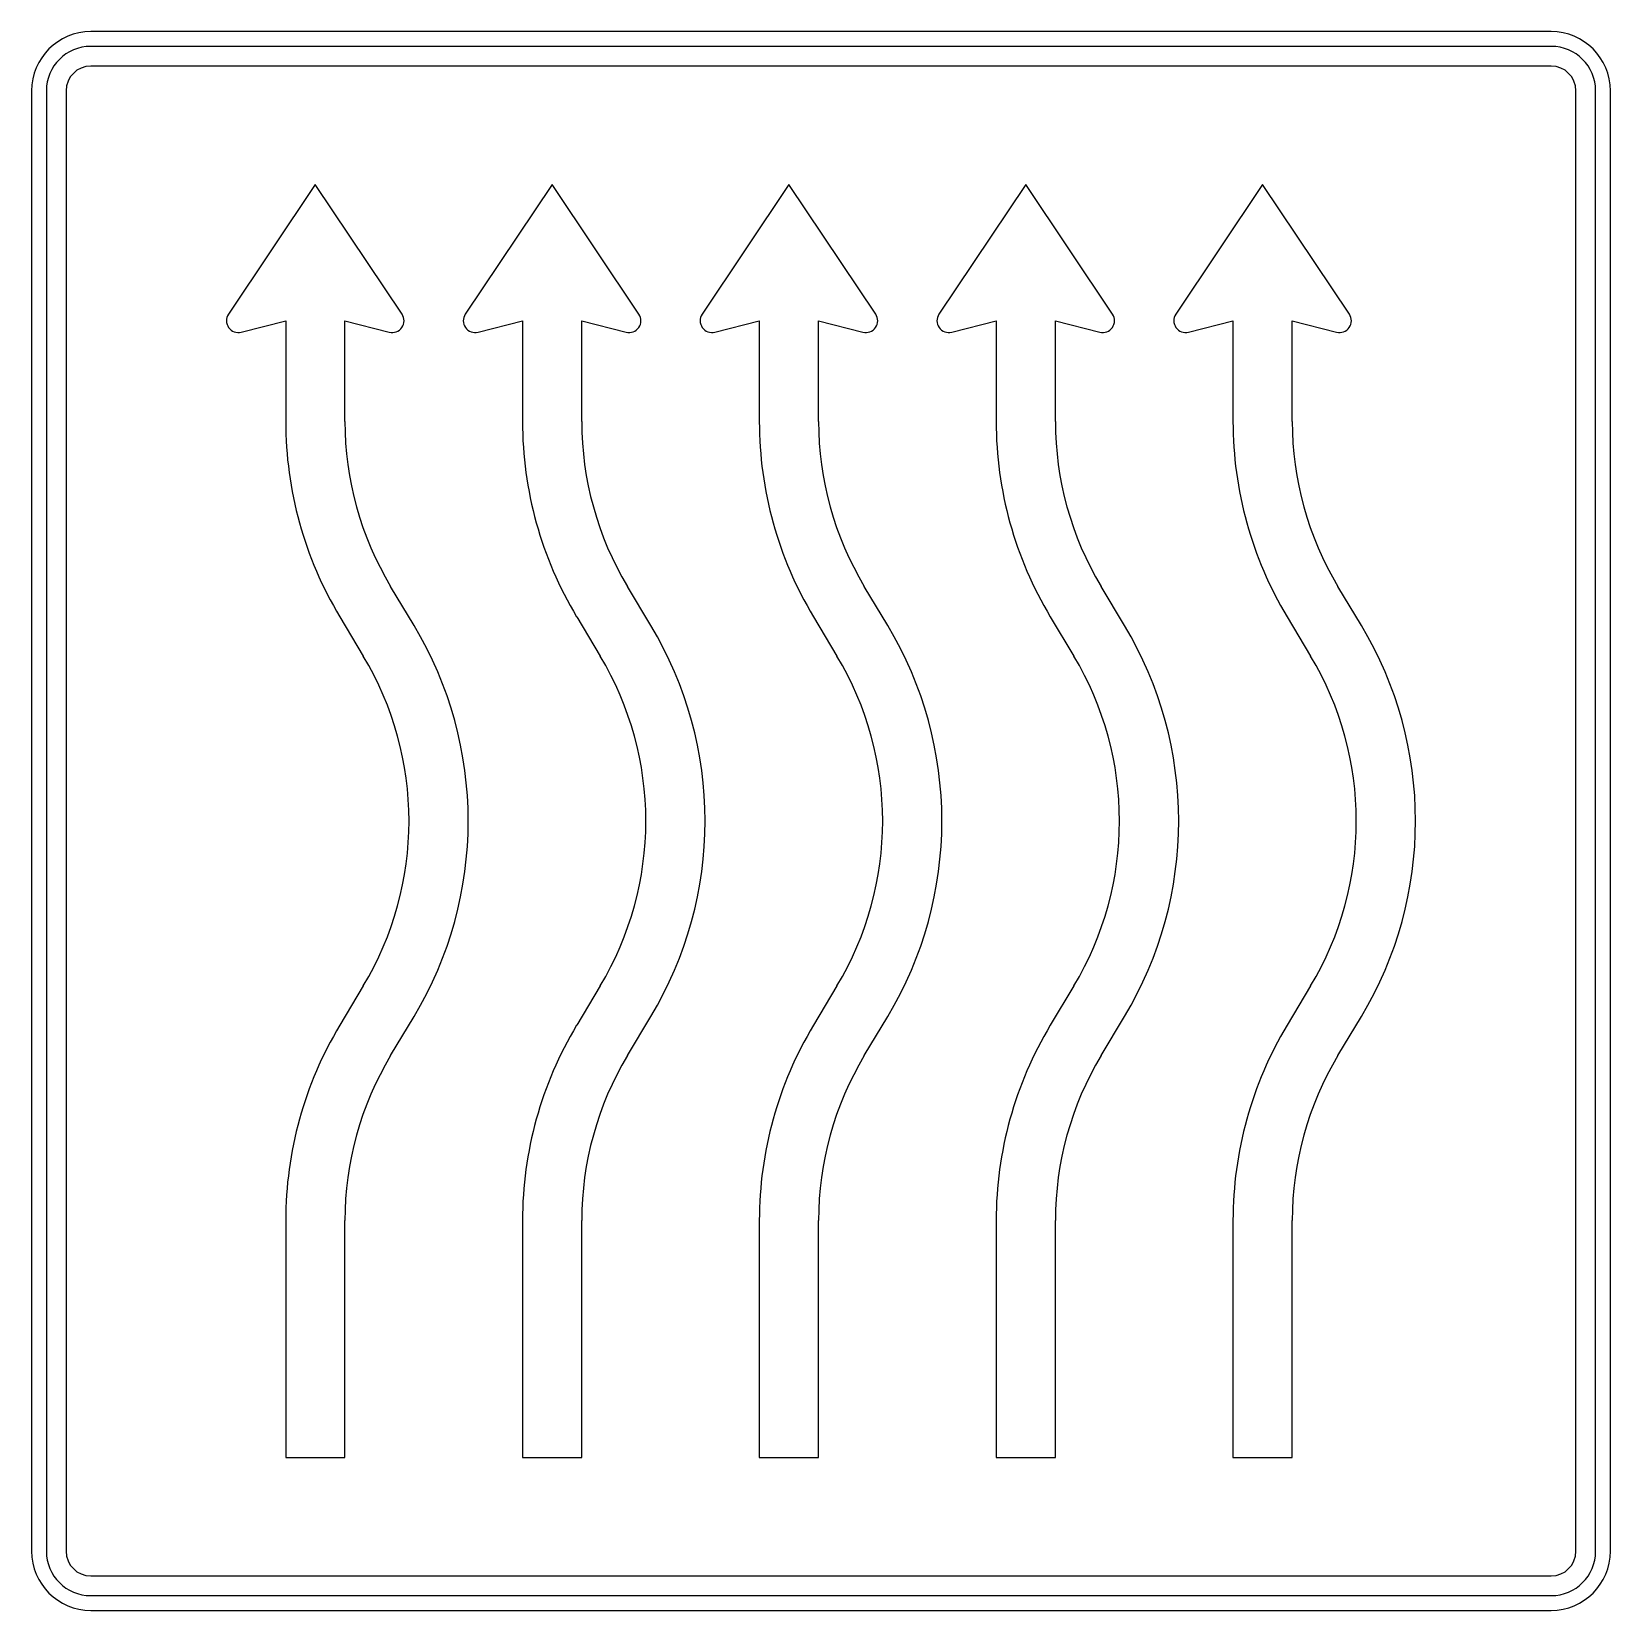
# Model space of a CAD drawing. Extents: x 0 to 1600, y 0 to 1600.
import ezdxf

# ---------------------------------------------------------------- set-up
doc = ezdxf.new("R2010")
doc.units = 0
doc.header["$LTSCALE"] = 25
doc.linetypes.add('AUSGEZOGEN', pattern=[0])
doc.layers.get('0').update_dxf_attribs({"linetype": 'AUSGEZOGEN'})

msp = doc.modelspace()

# ---------------------------------------------------------------- linework, layer by layer
for p, q in [((1540, 1600), (60, 1600)), ((1540, 1585), (60, 1585)), ((1540, 1565), (60, 1565)), ((0, 1540), (0, 60)), ((15, 1540), (15, 60)), ((35, 1540), (35, 60)), ((1565, 60), (1565, 1540)), ((1585, 60), (1585, 1540)), ((1600, 60), (1600, 1540)), ((287.5, 1445), (199.5, 1313.7)), ((375.5, 1313.7), (287.5, 1445)), ((527.5, 1445), (439.5, 1313.7)), ((615.5, 1313.7), (527.5, 1445)), ((767.5, 1445), (679.5, 1313.7)), ((855.5, 1313.7), (767.5, 1445)), ((1007.5, 1445), (919.5, 1313.7)), ((1095.5, 1313.7), (1007.5, 1445)), ((1247.5, 1445), (1159.5, 1313.7)), ((1335.5, 1313.7), (1247.5, 1445)), ((212.5, 1295.4), (257.5, 1307)), ((257.5, 1307), (257.5, 1205)), ((317.5, 1205), (317.5, 1307)), ((317.5, 1307), (362.5, 1295.4)), ((452.5, 1295.4), (497.5, 1307)), ((497.5, 1307), (497.5, 1205)), ((557.5, 1205), (557.5, 1307)), ((557.5, 1307), (602.5, 1295.4)), ((692.5, 1295.4), (737.5, 1307)), ((737.5, 1307), (737.5, 1205)), ((797.5, 1205), (797.5, 1307)), ((797.5, 1307), (842.5, 1295.4)), ((932.5, 1295.4), (977.5, 1307)), ((977.5, 1307), (977.5, 1205)), ((1037.5, 1205), (1037.5, 1307)), ((1037.5, 1307), (1082.5, 1295.4)), ((1172.5, 1295.4), (1217.5, 1307)), ((1217.5, 1307), (1217.5, 1205)), ((1277.5, 1205), (1277.5, 1307)), ((1277.5, 1307), (1322.5, 1295.4)), ((387.6, 998.1), (363.8, 1037.8)), ((627.6, 998.1), (603.8, 1037.8)), ((867.6, 998.1), (843.8, 1037.8)), ((1107.6, 998.1), (1083.8, 1037.8)), ((1347.6, 998.1), (1323.8, 1037.8)), ((312.4, 1006.9), (336.2, 967.2)), ((552.4, 1006.9), (576.2, 967.2)), ((792.4, 1006.9), (816.2, 967.2)), ((1032.4, 1006.9), (1056.2, 967.2)), ((1272.4, 1006.9), (1296.2, 967.2)), ((336.2, 632.8), (312.4, 593.1)), ((576.2, 632.8), (552.4, 593.1)), ((816.2, 632.8), (792.4, 593.1)), ((1056.2, 632.8), (1032.4, 593.1)), ((1296.2, 632.8), (1272.4, 593.1)), ((363.8, 562.2), (387.6, 601.9)), ((603.8, 562.2), (627.6, 601.9)), ((843.8, 562.2), (867.6, 601.9)), ((1083.8, 562.2), (1107.6, 601.9)), ((1323.8, 562.2), (1347.6, 601.9)), ((257.5, 395), (257.5, 155)), ((317.5, 155), (317.5, 395)), ((497.5, 395), (497.5, 155)), ((557.5, 155), (557.5, 395)), ((737.5, 395), (737.5, 155)), ((797.5, 155), (797.5, 395)), ((977.5, 395), (977.5, 155)), ((1037.5, 155), (1037.5, 395)), ((1217.5, 395), (1217.5, 155)), ((1277.5, 155), (1277.5, 395)), ((257.5, 155), (317.5, 155)), ((497.5, 155), (557.5, 155)), ((737.5, 155), (797.5, 155)), ((977.5, 155), (1037.5, 155)), ((1217.5, 155), (1277.5, 155)), ((60, 35), (1540, 35)), ((60, 15), (1540, 15)), ((60, 0), (1540, 0))]:
    msp.add_line(p, q)
for centre, radius, start, end in [((60, 1540), 60, 90, 180), ((1540, 1540), 60, 0, 90), ((60, 1540), 45, 90, 180), ((1540, 1540), 45, 0, 90), ((60, 1540), 25, 90, 180), ((1540, 1540), 25, 0, 90), ((209.5, 1307), 12, 146.195, 284.475), ((365.5, 1307), 12, 255.525, 393.805), ((449.5, 1307), 12, 146.195, 284.475), ((605.5, 1307), 12, 255.525, 393.805), ((689.5, 1307), 12, 146.195, 284.475), ((845.5, 1307), 12, 255.525, 393.805), ((929.5, 1307), 12, 146.195, 284.475), ((1085.5, 1307), 12, 255.525, 393.805), ((1169.5, 1307), 12, 146.195, 284.475), ((1325.5, 1307), 12, 255.525, 393.805), ((642.5, 1205), 385, 180, 210.96), ((642.5, 1205), 325, 180, 210.96), ((882.5, 1205), 385, 180, 210.96), ((882.5, 1205), 325, 180, 210.96), ((1122.5, 1205), 385, 180, 210.96), ((1122.5, 1205), 325, 180, 210.96), ((1362.5, 1205), 385, 180, 210.96), ((1362.5, 1205), 325, 180, 210.96), ((1602.5, 1205), 385, 180, 210.96), ((1602.5, 1205), 325, 180, 210.96), ((57.5, 800), 385, 329.04, 390.96), ((297.5, 800), 385, 329.04, 390.96), ((537.5, 800), 385, 329.04, 390.96), ((777.5, 800), 385, 329.04, 390.96), ((1017.5, 800), 385, 329.04, 390.96), ((57.5, 800), 325, 329.04, 390.96), ((297.5, 800), 325, 329.04, 390.96), ((537.5, 800), 325, 329.04, 390.96), ((777.5, 800), 325, 329.04, 390.96), ((1017.5, 800), 325, 329.04, 390.96), ((642.5, 395), 385, 149.04, 180), ((882.5, 395), 385, 149.04, 180), ((1122.5, 395), 385, 149.04, 180), ((1362.5, 395), 385, 149.04, 180), ((1602.5, 395), 385, 149.04, 180), ((642.5, 395), 325, 149.04, 180), ((882.5, 395), 325, 149.04, 180), ((1122.5, 395), 325, 149.04, 180), ((1362.5, 395), 325, 149.04, 180), ((1602.5, 395), 325, 149.04, 180), ((60, 60), 60, 180, 270), ((60, 60), 45, 180, 270), ((60, 60), 25, 180, 270), ((1540, 60), 60, 270, 360), ((1540, 60), 45, 270, 360), ((1540, 60), 25, 270, 360)]:
    msp.add_arc(centre, radius, start, end)

doc.saveas('drawing.dxf')
